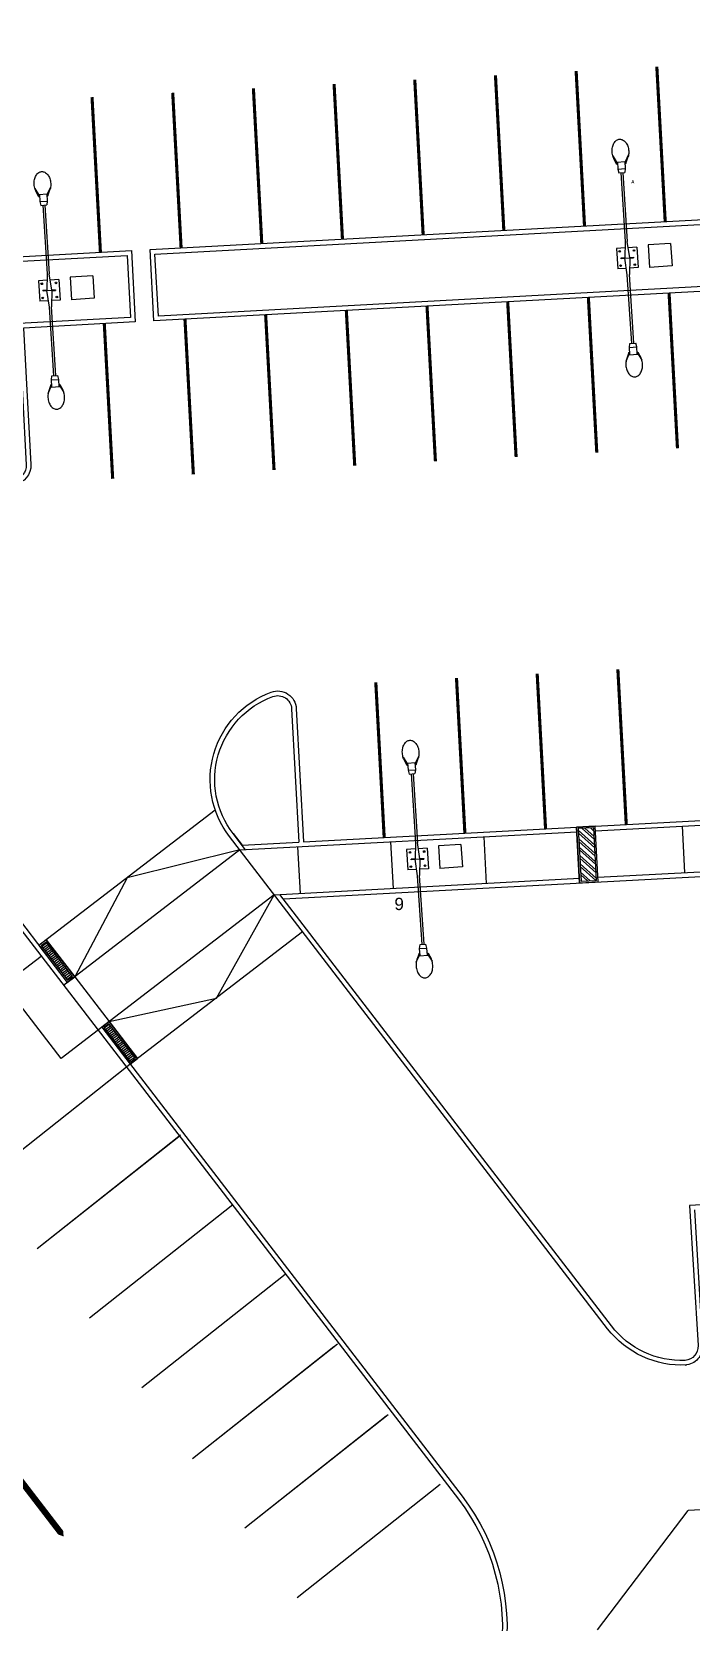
# Model space of a CAD drawing. Header units: millimetres. Extents: x 793 to 3159, y 750 to 2095.
# Drawn here: x 1001.7 to 1022.9, y 1243 to 1294.1 of the extents above; entities that cross this region are included whole.
import ezdxf

# ---------------------------------------------------------------- set-up
doc = ezdxf.new("R2010")
doc.units = ezdxf.units.MM
doc.linetypes.add('CONTINUA', pattern=[0])
for name, color, linetype in [('007 - EVG ILUMINACION', 30, 'Continuous'), ('A-GUARNICIONES', 1, 'Continuous'), ('A-PISOS-HATCH', 8, 'Continuous'), ('A-PROY', 252, 'Continuous'), ('A-REJILLAS PLUVIALES', 3, 'Continuous'), ('ESTACIONAMIENTO', 8, 'Continuous'), ('LUMINARIA', 3, 'Continuous'), ('XR', 1, 'Continuous')]:
    doc.layers.add(name, color=color, linetype=linetype)
doc.styles.add('EVG 01', font='Lato-Light.ttf')
doc.styles.get("Standard").update_dxf_attribs({"font": 'arial.ttf'})
pattern_1 = [(37, (-507422.771266, -3225674.67927), (-0.0382152539702, 0.050713354888), [])]

# ---------------------------------------------------------------- blocks, each defined once
blk = doc.blocks.new('REG1')
at = {"linetype": 'CONTINUA'}
for p, q in [((117.568, 264.575), (116.908, 264.538)), ((116.908, 264.538), (116.945, 263.878)), ((117.568, 264.575), (117.605, 263.915)), ((117.605, 263.915), (116.945, 263.878))]:
    blk.add_line(p, q, dxfattribs=at)
blk = doc.blocks.new('LUM1')
at = {"linetype": 'CONTINUA'}
for p, q in [((322.259, 492.296), (322.422, 492.541)), ((322.422, 492.541), (322.313, 492.741)), ((322.477, 492.505), (322.367, 492.673)), ((322.405, 492.516), (322.598, 492.389)), ((322.422, 492.541), (322.477, 492.505)), ((322.46, 492.48), (322.477, 492.505)), ((322.468, 492.193), (322.598, 492.389)), ((322.598, 492.389), (322.691, 492.301)), ((322.033, 492.319), (322.259, 492.296)), ((322.314, 492.259), (322.116, 492.295)), ((322.259, 492.296), (322.314, 492.259)), ((322.275, 492.321), (322.468, 492.193)), ((322.314, 492.259), (322.33, 492.284)), ((322.468, 492.193), (322.585, 492.141)), ((322.585, 492.141), (322.691, 492.301)), ((322.62, 492.194), (324.463, 490.97)), ((322.656, 492.249), (324.5, 491.025)), ((324.463, 490.97), (324.885, 490.634)), ((324.973, 490.767), (324.5, 491.025)), ((324.836, 491.159), (324.682, 490.926)), ((324.836, 491.159), (325.387, 490.793)), ((324.964, 490.774), (325.032, 490.876)), ((324.982, 490.761), (325.05, 490.864)), ((325.032, 490.876), (325.05, 490.864)), ((324.625, 490.841), (324.471, 490.608)), ((324.471, 490.608), (325.021, 490.243)), ((324.875, 490.64), (324.807, 490.537)), ((324.826, 490.525), (324.807, 490.537)), ((324.894, 490.628), (324.826, 490.525)), ((324.885, 490.634), (324.973, 490.767)), ((325.358, 490.376), (324.885, 490.634)), ((324.973, 490.767), (325.394, 490.431)), ((325.176, 490.475), (325.021, 490.243)), ((325.387, 490.793), (325.232, 490.561)), ((327.202, 489.153), (325.358, 490.376)), ((327.238, 489.208), (325.394, 490.431)), ((327.167, 489.101), (327.273, 489.26)), ((327.26, 489.013), (327.167, 489.101)), ((327.26, 489.013), (327.39, 489.208)), ((327.452, 488.885), (327.26, 489.013)), ((327.39, 489.208), (327.273, 489.26)), ((327.381, 488.897), (327.398, 488.922)), ((327.436, 488.86), (327.381, 488.897)), ((327.381, 488.897), (327.491, 488.728)), ((327.582, 489.081), (327.39, 489.208)), ((327.436, 488.86), (327.599, 489.106)), ((327.545, 488.661), (327.436, 488.86)), ((327.527, 489.117), (327.544, 489.142)), ((327.599, 489.106), (327.544, 489.142)), ((327.544, 489.142), (327.742, 489.107)), ((327.599, 489.106), (327.825, 489.083))]:
    blk.add_line(p, q, dxfattribs=at)
for points in [[(321.736, 492.82, -0.138314), (321.812, 492.885, -0.107063), (321.937, 492.913, -0.080525), (322.071, 492.893, -0.068356), (322.214, 492.824, -0.068356), (322.333, 492.719, -0.033777), (322.367, 492.673, -0.107063)], [(322.116, 492.295, -0.033777), (322.061, 492.309, -0.068356), (321.918, 492.378, -0.068356), (321.799, 492.483, -0.080525), (321.728, 492.598, -0.107063), (321.705, 492.724, -0.138314), (321.736, 492.82, -0.138314)], [(328.122, 488.582, 0.138314), (328.152, 488.677, 0.107063), (328.13, 488.804, 0.080525), (328.059, 488.919, 0.068356), (327.94, 489.024, 0.068356), (327.797, 489.093, 0.033777), (327.742, 489.107, 0.107063)], [(327.491, 488.728, 0.033777), (327.525, 488.683, 0.068356), (327.644, 488.578, 0.068356), (327.787, 488.509, 0.080525), (327.921, 488.488, 0.107063), (328.046, 488.517, 0.138314), (328.122, 488.582, 0.138314)]]:
    blk.add_lwpolyline(points, format="xyb", dxfattribs=at)
for centre in [(324.865, 491.018), (324.612, 490.637), (324.993, 490.384), (325.246, 490.765)]:
    blk.add_circle(centre, 0.0263, dxfattribs=at)
at = {"linetype": 'CONTINUA', "xscale": 1.099223008363486, "yscale": 1.099223008363486, "zscale": 1.099223008363486, "rotation": 53.22797431436472}
blk.add_blockref('REG1', (480.994, 214.48), dxfattribs=at)

msp = doc.modelspace()

# ---------------------------------------------------------------- hatches: boundary and pattern name
at = {"layer": 'A-PISOS-HATCH'}
h = msp.add_hatch(dxfattribs=at)
h.set_pattern_fill('ANSI31', color=256, scale=0.02, angle=352)
h.set_pattern_definition(pattern_1)
h.paths.add_polyline_path([(1001.97713, 1264.72877), (1002.83005, 1263.61857), (1002.98865, 1263.74042), (1002.13573, 1264.85061)])
h = msp.add_hatch(dxfattribs=at)
h.set_pattern_fill('ANSI31', color=256, scale=0.02, angle=352)
h.set_pattern_definition(pattern_1)
h.paths.add_polyline_path([(1003.99899, 1262.09704), (1004.85191, 1260.98684), (1005.01051, 1261.10869), (1004.15759, 1262.21888)])
at = {"layer": 'A-REJILLAS PLUVIALES'}
h = msp.add_hatch(dxfattribs=at)
h.set_pattern_fill('ANSI32', color=8, scale=0.02, angle=93)
h.set_pattern_definition([(138, (-507422.77127, -3225674.67927), (-0.127469380511, -0.141569089253), []), (138, (-507422.77597, -3225674.5896), (-0.127469380511, -0.141569089253), [])])
h.paths.add_polyline_path([(1019.26067, 1268.5024), (1019.35252, 1266.80489), (1019.85179, 1266.8319), (1019.75994, 1268.52942)])

# ---------------------------------------------------------------- linework, layer by layer
at = {"layer": 'A-GUARNICIONES', "color": 1}
for p, q in [((1010.42089, 1268.07415, 281.53161), (1064.94113, 1271.02426, 281.53161)), ((1009.77226, 1266.23642, 281.53161), (1068.2186, 1269.39898, 281.53161)), ((1019.81527, 1268.43227, 281.53161), (1037.38956, 1269.38322, 281.53161)), ((1008.15577, 1268.3405), (1008.44263, 1267.96711)), ((1008.37183, 1267.81306, 281.53161), (1019.21614, 1268.39985, 281.53161)), ((1008.44263, 1267.96711, 281.53161), (1010.27111, 1268.06605, 281.53161)), ((1019.89631, 1266.93446, 281.53161), (1037.4706, 1267.88541, 281.53161)), ((1009.47985, 1266.37082, 281.53161), (1019.29719, 1266.90204, 281.53161))]:
    msp.add_line(p, q, dxfattribs=at)
for points in [[(989.89612, 1316.48589, 0.589522), (979.09499, 1294.2044, -0.40222408), (979.00133, 1293.5883), (975.38342, 1290.80879), (996.1581, 1263.76766), (999.76623, 1266.53965, -0.41421356), (1000.39723, 1266.45695), (1015.40283, 1246.92506, -0.40961141), (1014.229, 1237.38618), (1002.54865, 1228.11668)], [(995.98891, 1291.62877), (997.82444, 1291.7281, -0.41421495), (998.45598, 1291.1614), (998.69372, 1286.76783), (1004.88466, 1287.10282), (1005.00893, 1284.80618), (1001.41419, 1284.61167), (1001.65179, 1280.22063, -0.40081067), (1001.11259, 1279.59121, -0.25953865), (998.434, 1280.74853), (993.78033, 1286.80593, -0.60345536), (995.99722, 1291.62923)], [(1008.03682, 1268.24912, -0.50623558), (1009.3832, 1272.89349, -0.50423733), (1010.18884, 1272.36257), (1010.42089, 1268.07415)], [(1008.15577, 1268.3405, -0.50623558), (1009.43483, 1272.75266, -0.50423733), (1010.03906, 1272.35447), (1010.27111, 1268.06605)], [(996.06671, 1263.88661), (999.67484, 1266.6586, -0.41421356), (1000.51618, 1266.54834), (1002.82086, 1263.54846)], [(1003.92888, 1262.10622), (1015.52178, 1247.01644, -0.40961141), (1014.32224, 1237.26868), (1002.64189, 1227.99918)]]:
    msp.add_lwpolyline(points, format="xyb", dxfattribs=at)
msp.add_lwpolyline([(1004.74299, 1286.94493), (1004.85105, 1284.94786), (1001.25631, 1284.75334), (1001.50201, 1280.21252, -0.40081067), (1001.09761, 1279.74046, -0.25953865), (998.55295, 1280.83991), (993.89928, 1286.89731, -0.60248492), (995.99723, 1291.479), (997.83254, 1291.57832, -0.41421495), (998.3062, 1291.15329), (998.55204, 1286.60994)], format="xyb", close=True, dxfattribs=at)
for points in [[(1005.48378, 1287.13524), (1028.25048, 1288.36715), (1028.37475, 1286.07051), (1005.60806, 1284.8386), (1005.48378, 1287.13524)], [(1002.14492, 1264.92072), (1003.05876, 1263.73123)], [(1004.16678, 1262.28899), (1005.08062, 1261.0995)]]:
    msp.add_lwpolyline(points, dxfattribs=at)
msp.add_lwpolyline([(1005.64167, 1286.99356), (1028.1088, 1288.20927), (1028.21687, 1286.21219), (1005.74973, 1284.99648)], close=True, dxfattribs=at)
for points, elevation in [([(1007.58045, 1269.09663), (1001.90702, 1264.73796)], 281.53161), ([(1008.55344, 1267.82289), (1008.15577, 1268.3405)], 26.736), ([(1008.37183, 1267.81306), (1002.70191, 1263.45708)], 281.53161), ([(1008.37183, 1267.81306), (1004.74373, 1266.91729), (1003.05876, 1263.73123)], 281.53161), ([(1009.47985, 1266.37082), (1002.62044, 1261.101), (998.93358, 1265.89996)], 26.736), ([(1004.16678, 1262.28899), (1007.61821, 1263.04903), (1009.47985, 1266.37082)], 281.53161), ([(1010.39369, 1265.18133), (1004.84272, 1260.91673)], 281.53161)]:
    msp.add_lwpolyline(points, dxfattribs=dict(at, elevation=elevation))
at = {"layer": 'A-GUARNICIONES', "color": 1, "elevation": 26.736}
for points in [[(1022.99697, 1256.23342), (1023.26476, 1251.87218, -0.41634747), (1022.6983, 1251.23629), (1022.7488, 1251.23902, -0.24730334), (1020.20775, 1252.40695), (1008.03682, 1268.24912)], [(1071.06924, 1262.49256), (1074.04994, 1258.64112, -0.60466924), (1071.95003, 1254.05098), (1070.62156, 1253.97911, -0.41191903), (1070.14812, 1254.40062), (1069.86642, 1258.94666), (1022.83806, 1256.37395), (1023.11505, 1251.86299, -0.40700365), (1022.70455, 1251.38707, -0.24393714), (1020.3267, 1252.49834), (1009.66145, 1266.38065)]]:
    msp.add_lwpolyline(points, format="xyb", dxfattribs=at)
at = {"layer": 'A-PISOS-HATCH'}
for p, q in [((1022.69222, 1267.08575, -281.53142), (1022.61118, 1268.58356, 281.53161)), ((1010.22929, 1267.91357), (1010.31034, 1266.41576)), ((1013.22491, 1268.07566), (1013.30595, 1266.57785)), ((1016.22052, 1268.23775), (1016.30157, 1266.73995)), ((1000.79276, 1263.47998, 26.736), (1001.98225, 1264.39383)), ((1004.77884, 1260.86895, -0.00066), (1000.17128, 1257.22039, 0.05422)), ((1004.72377, 1260.82535), (1000.17128, 1257.22039, 0.05422)), ((1006.46201, 1258.63023), (1001.85446, 1254.98167, 0.05487)), ((1006.40695, 1258.58663, 0.00066), (1001.85446, 1254.98167, 0.05487)), ((1008.14518, 1256.39151, 0.00066), (1003.53763, 1252.74295, 0.05553)), ((1008.09012, 1256.34791, 0.00131), (1003.53763, 1252.74295, 0.05553)), ((1009.82836, 1254.15279, 0.00131), (1005.2208, 1250.50423, 0.05619)), ((1009.77329, 1254.10919, 0.00197), (1005.2208, 1250.50423, 0.05619)), ((1011.45647, 1251.87047, 0.00262), (1006.84891, 1248.22191, 0.0575)), ((1011.4014, 1251.82687, 0.00328), (1006.84891, 1248.22191, 0.0575)), ((1011.51153, 1251.91407, 0.00197), (1006.90398, 1248.26551, 0.05684)), ((1011.45647, 1251.87047, 0.00262), (1006.90398, 1248.26551, 0.05684)), ((1013.13964, 1249.63175, 0.00328), (1008.53209, 1245.98319, 0.05815)), ((1013.08458, 1249.58815, 0.00393), (1008.53209, 1245.98319, 0.05815)), ((1014.82281, 1247.39303, 0.00393), (1010.21526, 1243.74447, 0.05881)), ((1014.76775, 1247.34943, 0.00459), (1010.21526, 1243.74447, 0.05881))]:
    msp.add_line(p, q, dxfattribs=at)
at = {"layer": 'A-PISOS-HATCH', "color": 31, "true_color": 0xfecc66, "const_width": 0.1}
for points in [[(1019.46333, 1287.89168), (1019.19318, 1292.88437)], [(1022.05954, 1288.03216), (1021.78938, 1293.02486)], [(1009.07853, 1287.32975), (1008.80837, 1292.32245)], [(1011.67473, 1287.47023), (1011.40457, 1292.46293)], [(1014.27093, 1287.61071), (1014.00077, 1292.60341)], [(1016.86713, 1287.7512), (1016.59698, 1292.74389)], [(1003.88612, 1287.04879), (1003.61597, 1292.04149)], [(1006.48232, 1287.18927), (1006.21217, 1292.18197)], [(1022.45396, 1280.74282), (1022.18381, 1285.73552)], [(1012.06916, 1280.1809), (1011.799, 1285.17359)], [(1014.66536, 1280.32138), (1014.3952, 1285.31407)], [(1017.26156, 1280.46186), (1016.9914, 1285.45456)], [(1019.85776, 1280.60234), (1019.58761, 1285.59504)], [(1004.28055, 1279.75945), (1004.01039, 1284.75215)], [(1006.87675, 1279.89993), (1006.6066, 1284.89263)], [(1009.47295, 1280.04042), (1009.2028, 1285.03311)], [(1017.93934, 1273.48829), (1018.2095, 1268.4956)], [(1020.53554, 1273.62878), (1020.8057, 1268.63608)], [(1012.74694, 1273.20733), (1013.01709, 1268.21464)], [(1015.34314, 1273.34781), (1015.6133, 1268.35512)]]:
    msp.add_lwpolyline(points, dxfattribs=at)
at = {"layer": 'A-PROY'}
for points in [[(1019.90442, 1266.78468), (1019.80716, 1268.58205)], [(1003.05876, 1263.73123), (1004.16678, 1262.28899)]]:
    msp.add_lwpolyline(points, dxfattribs=at)
at = {"layer": 'A-REJILLAS PLUVIALES'}
for points in [[(1019.20804, 1268.54963), (1019.30529, 1266.75226), (1019.90442, 1266.78468), (1019.80716, 1268.58205)], [(1019.26067, 1268.5024), (1019.35252, 1266.80489), (1019.85179, 1266.8319), (1019.75994, 1268.52942)], [(1003.92888, 1262.10622), (1004.84272, 1260.91673), (1005.08062, 1261.0995), (1004.16678, 1262.28899)], [(1003.99899, 1262.09704), (1004.85191, 1260.98684), (1005.01051, 1261.10869), (1004.15759, 1262.21888)]]:
    msp.add_lwpolyline(points, close=True, dxfattribs=at)
msp.add_lwpolyline([(1019.30529, 1266.75226), (1019.20804, 1268.54963)], dxfattribs=at)
at = {"layer": 'A-REJILLAS PLUVIALES', "elevation": 281.53161}
for points in [[(1001.90702, 1264.73796), (1002.82086, 1263.54846), (1003.05876, 1263.73123), (1002.14492, 1264.92072)], [(1001.97713, 1264.72877), (1002.83005, 1263.61857), (1002.98865, 1263.74042), (1002.13573, 1264.85061)]]:
    msp.add_lwpolyline(points, close=True, dxfattribs=at)
at = {"layer": 'Defpoints'}
msp.add_line((1004.84272, 1260.91673), (1004.72377, 1260.82535), dxfattribs=at)
at = {"layer": 'Defpoints', "color": 3}
msp.add_line((1081.53913, 1249.91037), (1022.79392, 1246.55241), dxfattribs=at)
at = {"layer": 'Defpoints', "color": 6}
msp.add_line((1019.87945, 1242.71807), (1022.79392, 1246.55241), dxfattribs=at)
at = {"layer": 'ESTACIONAMIENTO'}
msp.add_lwpolyline([(1001.07581, 1247.83721, 0.2, 0.2, 0), (1002.46432, 1246.02931, 0.5, 0, 0), (1002.70356, 1245.71968, 0, 0, 0)], format="xyseb", dxfattribs=at)

# ---------------------------------------------------------------- block references
at = {"layer": 'LUMINARIA', "linetype": 'CONTINUA', "rotation": 307.2649438688714}
for p in [(433.57305, 1248.33612, -53.472), (414.97558, 1247.29418, -53.472), (426.82332, 1228.99307, 509.59123)]:
    msp.add_blockref('LUM1', p, dxfattribs=at)

# ---------------------------------------------------------------- texts
at = {"layer": '007 - EVG ILUMINACION', "insert": (1021.06945, 1289.37316, 26.736), "char_height": 0.104, "attachment_point": 3, "style": 'EVG 01'}
msp.add_mtext_dynamic_manual_height_columns('\\pxqc;{\\fCalibri Light|b1|i0|c0|p34;A}', width=0.104, gutter_width=12.5, heights=[0], dxfattribs=at)
at = {"layer": 'XR', "color": 3, "insert": (1013.34481, 1266.27563, -696.71374), "char_height": 0.39591, "attachment_point": 1}
msp.add_mtext('9', dxfattribs=at)

doc.saveas('drawing.dxf')
